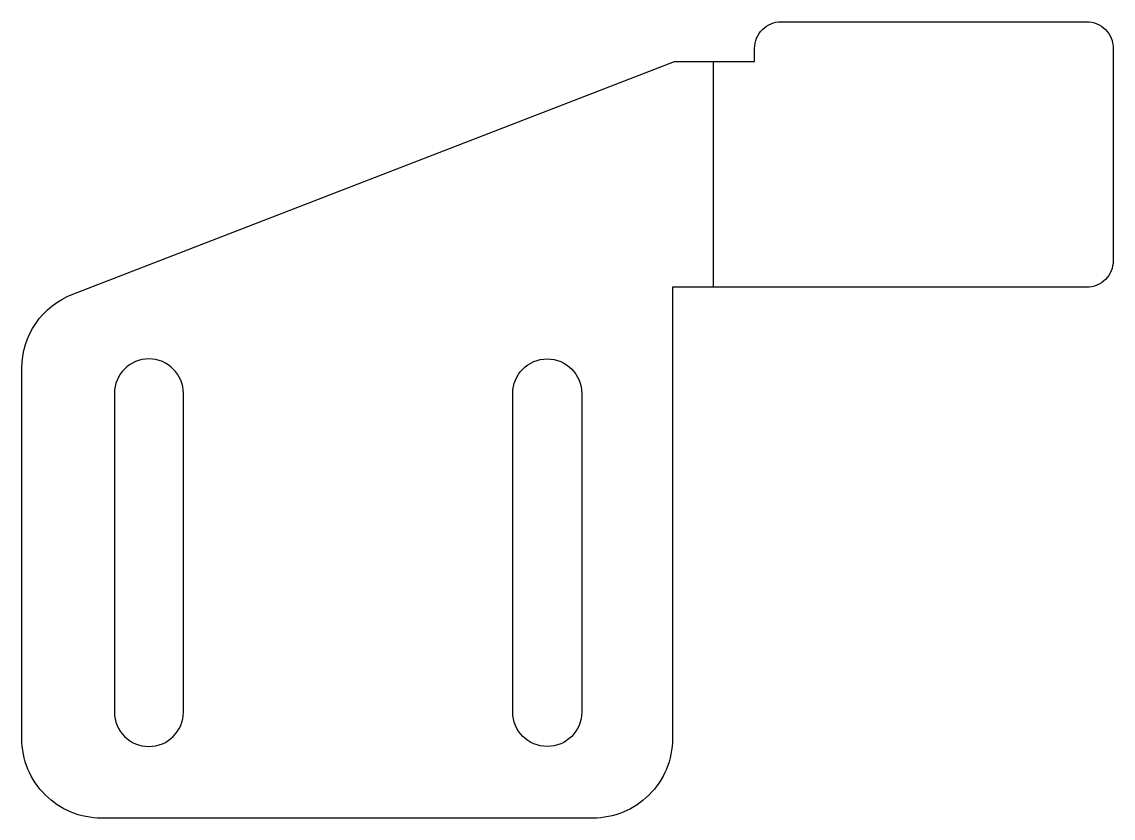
# Model space of a CAD drawing. Extents: x -27.2 to 55, y -30 to 30.
import ezdxf

# ---------------------------------------------------------------- set-up
doc = ezdxf.new("R2010")
doc.units = 0

msp = doc.modelspace()

# ---------------------------------------------------------------- linework, layer by layer
at = {"layer": '1'}
for points in [[(-27.186, 3.887, -0.309843), (-23.35, 9.483), (21.954, 27), (28, 27), (28, 28, -0.414214), (30, 30), (53, 30, -0.414214), (55, 28), (55, 12, -0.414214), (53, 10), (21.814, 10), (21.814, -24, -0.414214), (15.814, -30), (-21.186, -30, -0.414214), (-27.186, -24)], [(-20.216, 2), (-20.216, -22, 1), (-15.016, -22), (-15.016, 2, 1)], [(9.784, 2, -1), (14.984, 2), (14.984, -22, -1), (9.784, -22)]]:
    msp.add_lwpolyline(points, format="xyb", close=True, dxfattribs=at)
at = {"layer": '2'}
msp.add_line((24.907, 10), (24.907, 27), dxfattribs=at)

doc.saveas('drawing.dxf')
